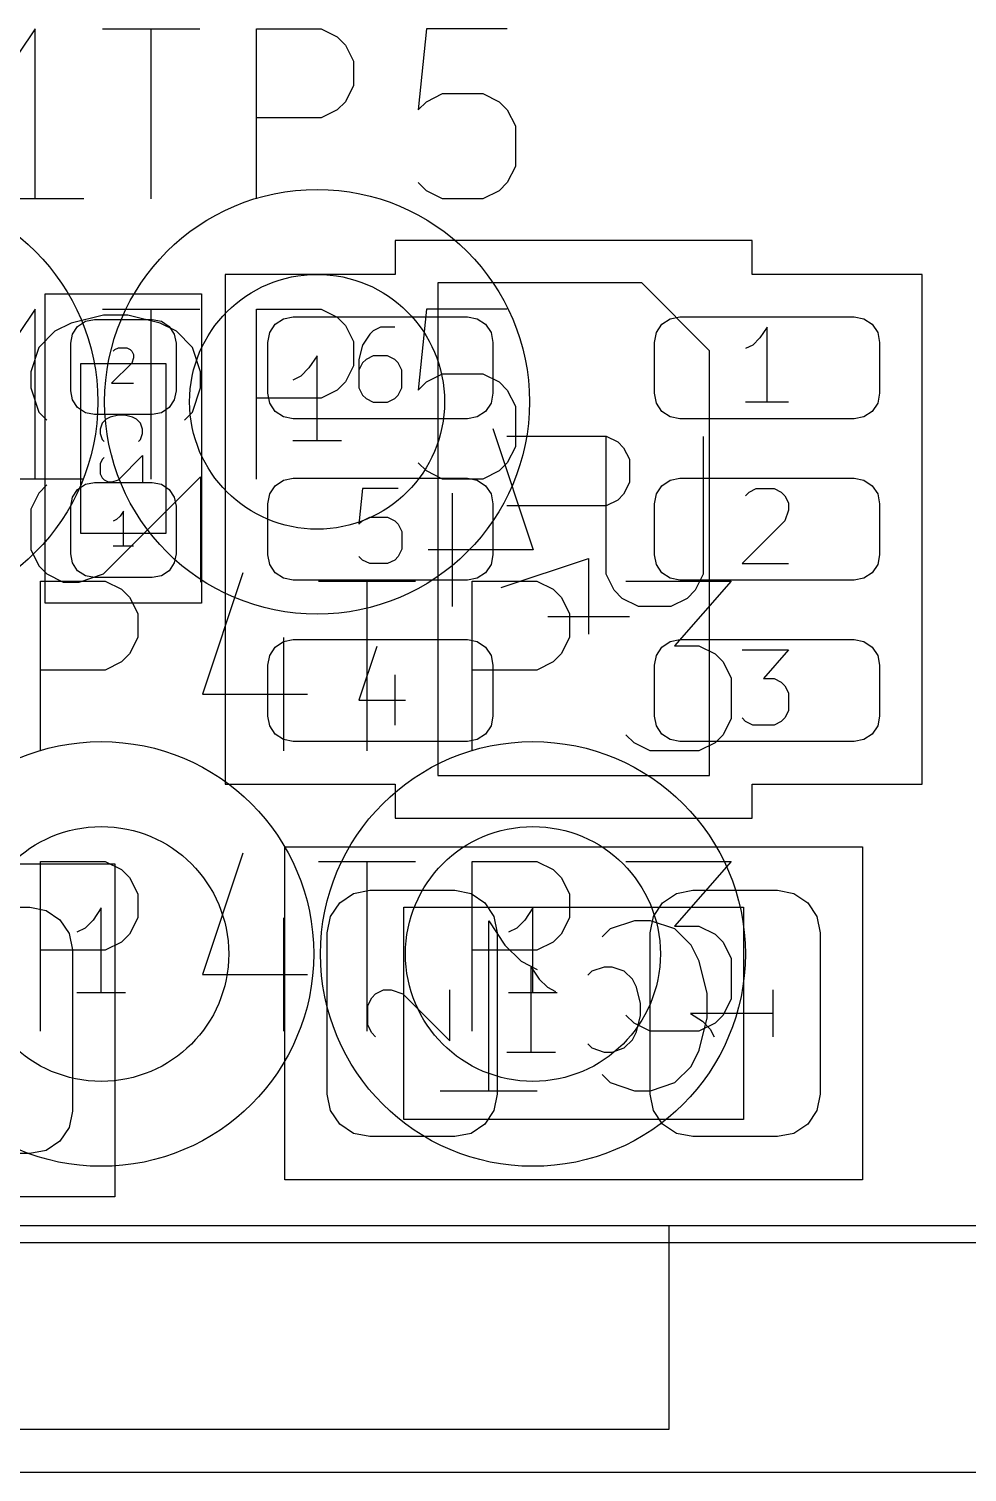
# Model space of a CAD drawing. Header units: millimetres. Extents: x 11.8 to 38.3, y -37 to -11.
# Drawn here: x 21.94 to 27.46, y -37.05 to -28.55 of the extents above; entities that cross this region are included whole.
import ezdxf

# ---------------------------------------------------------------- set-up
doc = ezdxf.new("R2010")
doc.units = ezdxf.units.MM
for name, color, linetype, true_color in [('B.Courtyard', 4, 'CONTINUOUS', 0x26e9ff), ('B.Fab', 155, 'CONTINUOUS', 0x585d84), ('Edge.Cuts', 254, 'CONTINUOUS', 0xd0d2cd), ('F.Courtyard', 6, 'CONTINUOUS', 0xff26e2), ('F.Fab', 9, 'CONTINUOUS', 0xafafaf)]:
    doc.layers.add(name, color=color, linetype=linetype, true_color=true_color)

msp = doc.modelspace()

# ---------------------------------------------------------------- linework, layer by layer
at = {"layer": 'B.Courtyard', "linetype": 'CONTINUOUS'}
for p, q in [((24.1, -29.8), (24.1, -30)), ((26.2, -29.8), (24.1, -29.8)), ((26.2, -30), (26.2, -29.8)), ((23.1, -30), (23.1, -33)), ((24.1, -30), (23.1, -30)), ((27.2, -30), (26.2, -30)), ((27.2, -33), (27.2, -30)), ((22.04, -30.115), (22.96, -30.115)), ((22.04, -31.935), (22.04, -30.115)), ((22.96, -30.115), (22.96, -31.935)), ((22.96, -31.935), (22.04, -31.935)), ((23.1, -33), (24.1, -33)), ((24.1, -33), (24.1, -33.2)), ((26.2, -33), (27.2, -33)), ((26.2, -33.2), (26.2, -33)), ((24.1, -33.2), (26.2, -33.2)), ((23.45, -33.37), (26.85, -33.37)), ((23.45, -35.33), (23.45, -33.37)), ((26.85, -33.37), (26.85, -35.33)), ((19.05, -33.47), (22.45, -33.47)), ((22.45, -33.47), (22.45, -35.43)), ((26.85, -35.33), (23.45, -35.33)), ((22.45, -35.43), (19.05, -35.43))]:
    msp.add_line(p, q, dxfattribs=at)
at = {"layer": 'B.Fab', "linetype": 'CONTINUOUS'}
for p, q in [((25.55, -30.05), (24.35, -30.05)), ((24.35, -30.05), (24.35, -32.95)), ((25.95, -30.45), (25.55, -30.05)), ((22.38339, -30.239286), (22.192914, -30.286905)), ((22.526247, -30.239286), (22.38339, -30.239286)), ((22.716723, -30.286905), (22.526247, -30.239286)), ((22.192914, -30.286905), (22.097676, -30.334524)), ((22.200657, -30.351424), (22.231005, -30.306005)), ((22.231005, -30.306005), (22.276424, -30.275657)), ((22.276424, -30.275657), (22.33, -30.265)), ((22.33, -30.265), (22.67, -30.265)), ((22.67, -30.265), (22.723576, -30.275657)), ((22.811961, -30.334524), (22.716723, -30.286905)), ((22.723576, -30.275657), (22.768995, -30.306005)), ((22.768995, -30.306005), (22.799343, -30.351424)), ((23.361418, -30.342597), (23.393934, -30.293934)), ((23.393934, -30.293934), (23.442597, -30.261418)), ((23.442597, -30.261418), (23.5, -30.25)), ((23.5, -30.25), (24.525, -30.25)), ((24.0125, -30.310743), (23.970436, -30.331775)), ((24.096627, -30.310743), (24.0125, -30.310743)), ((24.525, -30.25), (24.582403, -30.261418)), ((24.582403, -30.261418), (24.631066, -30.293934)), ((24.631066, -30.293934), (24.663582, -30.342597)), ((25.636418, -30.342597), (25.668934, -30.293934)), ((25.668934, -30.293934), (25.717597, -30.261418)), ((25.717597, -30.261418), (25.775, -30.25)), ((25.775, -30.25), (26.8, -30.25)), ((26.2875, -30.310743), (26.245436, -30.373838)), ((26.2875, -30.752409), (26.2875, -30.310743)), ((26.8, -30.25), (26.857403, -30.261418)), ((26.857403, -30.261418), (26.906066, -30.293934)), ((26.906066, -30.293934), (26.938582, -30.342597)), ((22.097676, -30.334524), (22.002438, -30.429762)), ((22.19, -30.405), (22.200657, -30.351424)), ((22.19, -30.685), (22.19, -30.405)), ((22.799343, -30.351424), (22.81, -30.405)), ((22.81, -30.405), (22.81, -30.685)), ((22.9072, -30.429762), (22.811961, -30.334524)), ((23.35, -30.4), (23.361418, -30.342597)), ((23.35, -30.7), (23.35, -30.4)), ((23.949405, -30.352807), (23.907341, -30.415902)), ((23.970436, -30.331775), (23.949405, -30.352807)), ((24.663582, -30.342597), (24.675, -30.4)), ((24.675, -30.4), (24.675, -30.7)), ((25.625, -30.4), (25.636418, -30.342597)), ((25.625, -30.7), (25.625, -30.4)), ((26.245436, -30.373838), (26.203373, -30.415902)), ((26.938582, -30.342597), (26.95, -30.4)), ((26.95, -30.4), (26.95, -30.7)), ((22.002438, -30.429762), (21.954819, -30.572619)), ((22.440952, -30.452728), (22.450794, -30.442887)), ((22.450794, -30.442887), (22.470476, -30.433046)), ((22.470476, -30.433046), (22.519682, -30.433046)), ((22.519682, -30.433046), (22.539365, -30.442887)), ((22.539365, -30.442887), (22.549206, -30.452728)), ((22.549206, -30.452728), (22.559047, -30.472411)), ((22.559047, -30.492093), (22.549206, -30.521617)), ((22.559047, -30.472411), (22.559047, -30.492093)), ((22.954819, -30.572619), (22.9072, -30.429762)), ((23.907341, -30.415902), (23.886309, -30.500029)), ((23.970436, -30.478997), (23.928373, -30.500029)), ((24.054563, -30.478997), (23.970436, -30.478997)), ((24.096627, -30.500029), (24.054563, -30.478997)), ((25.95, -32.95), (25.95, -30.45)), ((26.203373, -30.415902), (26.161309, -30.436934)), ((21.954819, -30.572619), (21.954819, -30.667857)), ((22.25, -30.525), (22.75, -30.525)), ((22.25, -31.525), (22.25, -30.525)), ((22.549206, -30.521617), (22.431111, -30.639712)), ((22.75, -30.525), (22.75, -31.525)), ((22.954819, -30.667857), (22.954819, -30.572619)), ((23.886309, -30.500029), (23.886309, -30.668282)), ((23.907341, -30.52106), (23.886309, -30.563124)), ((23.928373, -30.500029), (23.907341, -30.52106)), ((24.117658, -30.52106), (24.096627, -30.500029)), ((24.13869, -30.563124), (24.117658, -30.52106)), ((24.13869, -30.668282), (24.13869, -30.563124)), ((22.431111, -30.639712), (22.559047, -30.639712)), ((21.954819, -30.667857), (22.002438, -30.810714)), ((22.200657, -30.738576), (22.19, -30.685)), ((22.231005, -30.783995), (22.200657, -30.738576)), ((22.799343, -30.738576), (22.768995, -30.783995)), ((22.81, -30.685), (22.799343, -30.738576)), ((22.9072, -30.810714), (22.954819, -30.667857)), ((23.361418, -30.757403), (23.35, -30.7)), ((23.886309, -30.668282), (23.907341, -30.710346)), ((23.907341, -30.710346), (23.928373, -30.731378)), ((23.928373, -30.731378), (23.970436, -30.752409)), ((23.970436, -30.752409), (24.054563, -30.752409)), ((24.054563, -30.752409), (24.096627, -30.731378)), ((24.096627, -30.731378), (24.117658, -30.710346)), ((24.117658, -30.710346), (24.13869, -30.668282)), ((24.675, -30.7), (24.663582, -30.757403)), ((25.636418, -30.757403), (25.625, -30.7)), ((26.41369, -30.752409), (26.161309, -30.752409)), ((26.95, -30.7), (26.938582, -30.757403)), ((22.002438, -30.810714), (22.050057, -30.858333)), ((22.276424, -30.814343), (22.231005, -30.783995)), ((22.33, -30.825), (22.276424, -30.814343)), ((22.67, -30.825), (22.33, -30.825)), ((22.470717, -30.828572), (22.423098, -30.840476)), ((22.506431, -30.828572), (22.470717, -30.828572)), ((22.55405, -30.840476), (22.506431, -30.828572)), ((22.723576, -30.814343), (22.67, -30.825)), ((22.768995, -30.783995), (22.723576, -30.814343)), ((22.85958, -30.858333), (22.9072, -30.810714)), ((23.393934, -30.806066), (23.361418, -30.757403)), ((23.442597, -30.838582), (23.393934, -30.806066)), ((24.631066, -30.806066), (24.582403, -30.838582)), ((24.663582, -30.757403), (24.631066, -30.806066)), ((25.668934, -30.806066), (25.636418, -30.757403)), ((25.717597, -30.838582), (25.668934, -30.806066)), ((26.906066, -30.806066), (26.857403, -30.838582)), ((26.938582, -30.757403), (26.906066, -30.806066)), ((22.375479, -30.876191), (22.363574, -30.911905)), ((22.363574, -30.911905), (22.363574, -30.935714)), ((22.399289, -30.852381), (22.375479, -30.876191)), ((22.423098, -30.840476), (22.399289, -30.852381)), ((22.57786, -30.852381), (22.55405, -30.840476)), ((22.60167, -30.876191), (22.57786, -30.852381)), ((22.613574, -30.911905), (22.60167, -30.876191)), ((22.613574, -30.935714), (22.613574, -30.911905)), ((23.5, -30.85), (23.442597, -30.838582)), ((24.525, -30.85), (23.5, -30.85)), ((24.582403, -30.838582), (24.525, -30.85)), ((24.673809, -30.9072), (24.911904, -31.621485)), ((25.775, -30.85), (25.717597, -30.838582)), ((26.8, -30.85), (25.775, -30.85)), ((26.857403, -30.838582), (26.8, -30.85)), ((22.363574, -30.935714), (22.375479, -30.971429)), ((22.375479, -30.971429), (22.387384, -30.983333)), ((22.589765, -30.983333), (22.60167, -30.971429)), ((22.60167, -30.971429), (22.613574, -30.935714)), ((24.757365, -30.951428), (25.340222, -30.951428)), ((25.340222, -30.951428), (25.408794, -30.985714)), ((25.340476, -31.764342), (25.340476, -30.954819)), ((25.408794, -30.985714), (25.44308, -31.02)), ((25.911904, -30.954819), (25.911904, -31.764342)), ((22.375479, -31.090476), (22.363574, -31.114286)), ((22.387384, -31.078572), (22.375479, -31.090476)), ((22.470717, -31.209524), (22.613574, -31.066667)), ((22.613574, -31.066667), (22.613574, -31.221429)), ((25.44308, -31.02), (25.477365, -31.088571)), ((25.477365, -31.088571), (25.477365, -31.225714)), ((22.363574, -31.114286), (22.363574, -31.17381)), ((22.363574, -31.17381), (22.375479, -31.197619)), ((22.050057, -31.239286), (22.002438, -31.286905)), ((22.231005, -31.266005), (22.276424, -31.235657)), ((22.276424, -31.235657), (22.33, -31.225)), ((22.33, -31.225), (22.67, -31.225)), ((22.375479, -31.197619), (22.387384, -31.209524)), ((22.38339, -31.763095), (22.954819, -31.191667)), ((22.387384, -31.209524), (22.411193, -31.221429)), ((22.411193, -31.221429), (22.435003, -31.221429)), ((22.435003, -31.221429), (22.470717, -31.209524)), ((22.67, -31.225), (22.723576, -31.235657)), ((22.723576, -31.235657), (22.768995, -31.266005)), ((22.954819, -31.191667), (22.954819, -31.810714)), ((23.361418, -31.292597), (23.393934, -31.243934)), ((23.393934, -31.243934), (23.442597, -31.211418)), ((23.442597, -31.211418), (23.5, -31.2)), ((23.5, -31.2), (24.525, -31.2)), ((23.907341, -31.260743), (23.886309, -31.47106)), ((24.117658, -31.260743), (23.907341, -31.260743)), ((24.525, -31.2), (24.582403, -31.211418)), ((24.582403, -31.211418), (24.631066, -31.243934)), ((24.631066, -31.243934), (24.663582, -31.292597)), ((25.477365, -31.225714), (25.44308, -31.294285)), ((25.636418, -31.292597), (25.668934, -31.243934)), ((25.668934, -31.243934), (25.717597, -31.211418)), ((25.717597, -31.211418), (25.775, -31.2)), ((25.775, -31.2), (26.8, -31.2)), ((26.182341, -31.281775), (26.224405, -31.260743)), ((26.224405, -31.260743), (26.329563, -31.260743)), ((26.329563, -31.260743), (26.371627, -31.281775)), ((26.8, -31.2), (26.857403, -31.211418)), ((26.857403, -31.211418), (26.906066, -31.243934)), ((26.906066, -31.243934), (26.938582, -31.292597)), ((22.002438, -31.286905), (21.954819, -31.382143)), ((22.19, -31.365), (22.200657, -31.311424)), ((22.200657, -31.311424), (22.231005, -31.266005)), ((22.768995, -31.266005), (22.799343, -31.311424)), ((22.799343, -31.311424), (22.81, -31.365)), ((23.35, -31.35), (23.361418, -31.292597)), ((24.435714, -31.288152), (24.435714, -31.954819)), ((24.663582, -31.292597), (24.675, -31.35)), ((25.408794, -31.328571), (25.340222, -31.362857)), ((25.44308, -31.294285), (25.408794, -31.328571)), ((25.625, -31.35), (25.636418, -31.292597)), ((26.161309, -31.302807), (26.182341, -31.281775)), ((26.371627, -31.281775), (26.392658, -31.302807)), ((26.392658, -31.302807), (26.41369, -31.34487)), ((26.41369, -31.34487), (26.41369, -31.386934)), ((26.938582, -31.292597), (26.95, -31.35)), ((21.954819, -31.382143), (21.954819, -31.620238)), ((22.19, -31.645), (22.19, -31.365)), ((22.480317, -31.422569), (22.460635, -31.442252)), ((22.5, -31.393046), (22.480317, -31.422569)), ((22.5, -31.599712), (22.5, -31.393046)), ((22.81, -31.365), (22.81, -31.645)), ((23.35, -31.65), (23.35, -31.35)), ((23.907341, -31.450029), (23.949405, -31.428997)), ((23.949405, -31.428997), (24.054563, -31.428997)), ((24.054563, -31.428997), (24.096627, -31.450029)), ((24.675, -31.35), (24.675, -31.65)), ((25.340222, -31.362857), (24.757365, -31.362857)), ((25.625, -31.65), (25.625, -31.35)), ((26.41369, -31.386934), (26.392658, -31.450029)), ((26.95, -31.35), (26.95, -31.65)), ((22.460635, -31.442252), (22.440952, -31.452093)), ((23.886309, -31.47106), (23.907341, -31.450029)), ((24.096627, -31.450029), (24.117658, -31.47106)), ((24.117658, -31.47106), (24.13869, -31.513124)), ((24.13869, -31.513124), (24.13869, -31.618282)), ((26.392658, -31.450029), (26.140278, -31.702409)), ((22.75, -31.525), (22.25, -31.525)), ((22.559047, -31.599712), (22.440952, -31.599712)), ((21.954819, -31.620238), (22.002438, -31.715476)), ((22.200657, -31.698576), (22.19, -31.645)), ((22.81, -31.645), (22.799343, -31.698576)), ((23.361418, -31.707403), (23.35, -31.65)), ((23.907341, -31.681378), (23.886309, -31.660346)), ((23.949405, -31.702409), (23.907341, -31.681378)), ((24.096627, -31.681378), (24.054563, -31.702409)), ((24.117658, -31.660346), (24.096627, -31.681378)), ((24.13869, -31.618282), (24.117658, -31.660346)), ((24.911904, -31.621485), (24.292857, -31.621485)), ((24.675, -31.65), (24.663582, -31.707403)), ((24.72308, -31.842857), (25.237365, -31.671428)), ((25.237365, -31.671428), (25.237365, -32.117143)), ((25.636418, -31.707403), (25.625, -31.65)), ((26.95, -31.65), (26.938582, -31.707403)), ((22.002438, -31.715476), (22.050057, -31.763095)), ((22.050057, -31.763095), (22.145295, -31.810714)), ((22.231005, -31.743995), (22.200657, -31.698576)), ((22.276424, -31.774343), (22.231005, -31.743995)), ((22.240533, -31.810714), (22.38339, -31.763095)), ((22.768995, -31.743995), (22.723576, -31.774343)), ((22.799343, -31.698576), (22.768995, -31.743995)), ((23.393934, -31.756066), (23.361418, -31.707403)), ((23.442597, -31.788582), (23.393934, -31.756066)), ((24.054563, -31.702409), (23.949405, -31.702409)), ((24.631066, -31.756066), (24.582403, -31.788582)), ((24.663582, -31.707403), (24.631066, -31.756066)), ((25.388095, -31.85958), (25.340476, -31.764342)), ((25.668934, -31.756066), (25.636418, -31.707403)), ((25.717597, -31.788582), (25.668934, -31.756066)), ((25.911904, -31.764342), (25.864285, -31.85958)), ((26.140278, -31.702409), (26.41369, -31.702409)), ((26.906066, -31.756066), (26.857403, -31.788582)), ((26.938582, -31.707403), (26.906066, -31.756066)), ((22.145295, -31.810714), (22.240533, -31.810714)), ((22.33, -31.785), (22.276424, -31.774343)), ((22.67, -31.785), (22.33, -31.785)), ((22.723576, -31.774343), (22.67, -31.785)), ((23.5, -31.8), (23.442597, -31.788582)), ((24.525, -31.8), (23.5, -31.8)), ((24.582403, -31.788582), (24.525, -31.8)), ((25.775, -31.8), (25.717597, -31.788582)), ((26.8, -31.8), (25.775, -31.8)), ((26.857403, -31.788582), (26.8, -31.8)), ((25.435714, -31.9072), (25.388095, -31.85958)), ((25.530952, -31.954819), (25.435714, -31.9072)), ((25.816666, -31.9072), (25.721428, -31.954819)), ((25.864285, -31.85958), (25.816666, -31.9072)), ((24.997365, -32.014286), (25.477365, -32.014286)), ((25.721428, -31.954819), (25.530952, -31.954819)), ((23.361418, -32.242597), (23.393934, -32.193934)), ((23.393934, -32.193934), (23.442597, -32.161418)), ((23.442597, -32.161418), (23.5, -32.15)), ((23.5, -32.15), (24.525, -32.15)), ((23.991468, -32.189712), (23.886309, -32.505187)), ((24.525, -32.15), (24.582403, -32.161418)), ((24.582403, -32.161418), (24.631066, -32.193934)), ((24.631066, -32.193934), (24.663582, -32.242597)), ((25.636418, -32.242597), (25.668934, -32.193934)), ((25.668934, -32.193934), (25.717597, -32.161418)), ((25.717597, -32.161418), (25.775, -32.15)), ((25.775, -32.15), (26.8, -32.15)), ((26.8, -32.15), (26.857403, -32.161418)), ((26.857403, -32.161418), (26.906066, -32.193934)), ((26.906066, -32.193934), (26.938582, -32.242597)), ((23.35, -32.3), (23.361418, -32.242597)), ((24.663582, -32.242597), (24.675, -32.3)), ((25.625, -32.3), (25.636418, -32.242597)), ((26.140278, -32.210743), (26.41369, -32.210743)), ((26.41369, -32.210743), (26.266468, -32.378997)), ((26.938582, -32.242597), (26.95, -32.3)), ((23.35, -32.6), (23.35, -32.3)), ((24.096627, -32.357965), (24.096627, -32.652409)), ((24.675, -32.3), (24.675, -32.6)), ((25.625, -32.6), (25.625, -32.3)), ((26.95, -32.3), (26.95, -32.6)), ((26.266468, -32.378997), (26.329563, -32.378997)), ((26.329563, -32.378997), (26.371627, -32.400029)), ((26.371627, -32.400029), (26.392658, -32.42106)), ((26.392658, -32.42106), (26.41369, -32.463124)), ((23.886309, -32.505187), (24.159722, -32.505187)), ((26.41369, -32.463124), (26.41369, -32.568282)), ((23.361418, -32.657403), (23.35, -32.6)), ((24.675, -32.6), (24.663582, -32.657403)), ((25.636418, -32.657403), (25.625, -32.6)), ((26.161309, -32.631378), (26.140278, -32.610346)), ((26.392658, -32.610346), (26.371627, -32.631378)), ((26.41369, -32.568282), (26.392658, -32.610346)), ((26.95, -32.6), (26.938582, -32.657403)), ((23.393934, -32.706066), (23.361418, -32.657403)), ((23.442597, -32.738582), (23.393934, -32.706066)), ((24.631066, -32.706066), (24.582403, -32.738582)), ((24.663582, -32.657403), (24.631066, -32.706066)), ((25.668934, -32.706066), (25.636418, -32.657403)), ((25.717597, -32.738582), (25.668934, -32.706066)), ((26.203373, -32.652409), (26.161309, -32.631378)), ((26.329563, -32.652409), (26.203373, -32.652409)), ((26.371627, -32.631378), (26.329563, -32.652409)), ((26.906066, -32.706066), (26.857403, -32.738582)), ((26.938582, -32.657403), (26.906066, -32.706066)), ((23.5, -32.75), (23.442597, -32.738582)), ((24.525, -32.75), (23.5, -32.75)), ((24.582403, -32.738582), (24.525, -32.75)), ((25.775, -32.75), (25.717597, -32.738582)), ((26.8, -32.75), (25.775, -32.75)), ((26.857403, -32.738582), (26.8, -32.75)), ((24.35, -32.95), (25.95, -32.95)), ((23.854329, -33.64403), (23.95, -33.625)), ((23.95, -33.625), (24.45, -33.625)), ((24.45, -33.625), (24.545671, -33.64403)), ((25.754329, -33.64403), (25.85, -33.625)), ((25.85, -33.625), (26.35, -33.625)), ((26.35, -33.625), (26.445671, -33.64403)), ((21.45, -33.725), (21.95, -33.725)), ((21.95, -33.725), (22.045671, -33.74403)), ((23.71903, -33.779329), (23.773223, -33.698223)), ((23.773223, -33.698223), (23.854329, -33.64403)), ((24.15, -33.725), (26.15, -33.725)), ((24.15, -34.975), (24.15, -33.725)), ((24.545671, -33.64403), (24.626777, -33.698223)), ((24.626777, -33.698223), (24.68097, -33.779329)), ((25.61903, -33.779329), (25.673223, -33.698223)), ((25.673223, -33.698223), (25.754329, -33.64403)), ((26.15, -33.725), (26.15, -34.975)), ((26.445671, -33.64403), (26.526777, -33.698223)), ((26.526777, -33.698223), (26.58097, -33.779329)), ((22.045671, -33.74403), (22.126777, -33.798223)), ((22.126777, -33.798223), (22.18097, -33.879329)), ((23.7, -33.875), (23.71903, -33.779329)), ((24.649999, -34.804819), (24.649999, -33.804819)), ((24.649999, -33.804819), (24.745237, -33.947676)), ((24.68097, -33.779329), (24.7, -33.875)), ((25.507142, -33.804819), (25.364285, -33.852438)), ((25.60238, -33.804819), (25.507142, -33.804819)), ((25.6, -33.875), (25.61903, -33.779329)), ((25.745237, -33.852438), (25.60238, -33.804819)), ((26.58097, -33.779329), (26.6, -33.875)), ((22.18097, -33.879329), (22.2, -33.975)), ((23.7, -34.825), (23.7, -33.875)), ((24.7, -33.875), (24.7, -34.825)), ((25.364285, -33.852438), (25.316666, -33.900057)), ((25.6, -34.825), (25.6, -33.875)), ((25.840475, -33.947676), (25.745237, -33.852438)), ((26.6, -33.875), (26.6, -34.825)), ((22.2, -33.975), (22.2, -34.925)), ((24.745237, -33.947676), (24.840475, -34.042914)), ((25.888094, -34.042914), (25.840475, -33.947676)), ((24.840475, -34.042914), (24.935713, -34.090533)), ((25.935713, -34.23339), (25.888094, -34.042914)), ((24.899999, -34.577149), (24.899999, -34.077149)), ((24.899999, -34.077149), (24.947618, -34.148578)), ((24.947618, -34.148578), (24.995237, -34.196197)), ((25.257142, -34.100959), (25.233333, -34.124768)), ((25.328571, -34.077149), (25.257142, -34.100959)), ((25.37619, -34.077149), (25.328571, -34.077149)), ((25.447618, -34.100959), (25.37619, -34.077149)), ((25.495237, -34.148578), (25.447618, -34.100959)), ((25.519047, -34.196197), (25.495237, -34.148578)), ((23.961187, -34.257936), (23.984203, -34.23492)), ((23.984203, -34.23492), (24.030235, -34.211904)), ((24.030235, -34.211904), (24.076267, -34.211904)), ((24.076267, -34.211904), (24.145314, -34.23492)), ((24.145314, -34.23492), (24.421504, -34.51111)), ((24.421504, -34.51111), (24.421504, -34.211904)), ((24.995237, -34.196197), (25.042856, -34.220006)), ((25.542856, -34.291435), (25.519047, -34.196197)), ((25.935713, -34.376247), (25.935713, -34.23339)), ((26.321504, -34.211904), (26.321504, -34.488094)), ((23.938171, -34.303967), (23.961187, -34.257936)), ((23.938171, -34.419047), (23.938171, -34.303967)), ((25.542856, -34.362863), (25.542856, -34.291435)), ((25.519047, -34.458101), (25.542856, -34.362863)), ((26.321504, -34.349999), (25.838171, -34.349999)), ((25.838171, -34.349999), (25.907219, -34.396031)), ((25.888094, -34.566723), (25.935713, -34.376247)), ((25.907219, -34.396031), (25.953251, -34.442062)), ((23.961187, -34.465078), (23.938171, -34.419047)), ((23.984203, -34.488094), (23.961187, -34.465078)), ((25.495237, -34.50572), (25.519047, -34.458101)), ((25.953251, -34.442062), (25.976267, -34.488094)), ((25.233333, -34.52953), (25.257142, -34.55334)), ((25.257142, -34.55334), (25.328571, -34.577149)), ((25.37619, -34.577149), (25.447618, -34.55334)), ((25.447618, -34.55334), (25.495237, -34.50572)), ((25.840475, -34.661961), (25.888094, -34.566723)), ((24.757142, -34.577149), (25.042856, -34.577149)), ((25.328571, -34.577149), (25.37619, -34.577149)), ((25.316666, -34.70958), (25.364285, -34.7572)), ((25.745237, -34.7572), (25.840475, -34.661961)), ((23.71903, -34.920671), (23.7, -34.825)), ((24.364285, -34.804819), (24.935713, -34.804819)), ((24.7, -34.825), (24.68097, -34.920671)), ((25.364285, -34.7572), (25.507142, -34.804819)), ((25.507142, -34.804819), (25.60238, -34.804819)), ((25.61903, -34.920671), (25.6, -34.825)), ((25.60238, -34.804819), (25.745237, -34.7572)), ((26.6, -34.825), (26.58097, -34.920671)), ((22.2, -34.925), (22.18097, -35.020671)), ((23.773223, -35.001777), (23.71903, -34.920671)), ((26.15, -34.975), (24.15, -34.975)), ((24.68097, -34.920671), (24.626777, -35.001777)), ((25.673223, -35.001777), (25.61903, -34.920671)), ((26.58097, -34.920671), (26.526777, -35.001777)), ((22.18097, -35.020671), (22.126777, -35.101777)), ((23.854329, -35.05597), (23.773223, -35.001777)), ((23.95, -35.075), (23.854329, -35.05597)), ((24.45, -35.075), (23.95, -35.075)), ((24.545671, -35.05597), (24.45, -35.075)), ((24.626777, -35.001777), (24.545671, -35.05597)), ((25.754329, -35.05597), (25.673223, -35.001777)), ((25.85, -35.075), (25.754329, -35.05597)), ((26.35, -35.075), (25.85, -35.075)), ((26.445671, -35.05597), (26.35, -35.075)), ((26.526777, -35.001777), (26.445671, -35.05597)), ((22.045671, -35.15597), (21.95, -35.175)), ((22.126777, -35.101777), (22.045671, -35.15597)), ((21.95, -35.175), (21.45, -35.175))]:
    msp.add_line(p, q, dxfattribs=at)
at = {"layer": 'Edge.Cuts', "linetype": 'CONTINUOUS'}
msp.add_line((36, -35.7), (13, -35.7), dxfattribs=at)
at = {"layer": 'F.Courtyard', "linetype": 'CONTINUOUS'}
msp.add_line((11.85, -37.05), (30.35, -37.05), dxfattribs=at)
at = {"layer": 'F.Courtyard'}
for centre in [(21.1, -30.75), (23.64, -30.75), (22.369999, -34), (24.91, -34)]:
    msp.add_circle(centre, 1.25, dxfattribs=at)
at = {"layer": 'F.Fab', "linetype": 'CONTINUOUS'}
for p, q in [((21.980952, -28.554819), (21.885714, -28.697676)), ((21.980952, -29.554819), (21.980952, -28.554819)), ((22.378095, -28.554819), (22.949523, -28.554819)), ((22.663809, -29.554819), (22.663809, -28.554819)), ((23.282857, -29.554819), (23.282857, -28.554819)), ((23.282857, -28.554819), (23.663809, -28.554819)), ((23.663809, -28.554819), (23.759047, -28.602438)), ((23.759047, -28.602438), (23.806666, -28.650057)), ((24.282857, -28.554819), (24.235238, -29.031009)), ((24.759047, -28.554819), (24.282857, -28.554819)), ((23.806666, -28.650057), (23.854285, -28.745295)), ((23.854285, -28.745295), (23.854285, -28.888152)), ((23.854285, -28.888152), (23.806666, -28.98339)), ((24.282857, -28.98339), (24.378095, -28.935771)), ((24.378095, -28.935771), (24.61619, -28.935771)), ((24.61619, -28.935771), (24.711428, -28.98339)), ((23.759047, -29.031009), (23.663809, -29.078628)), ((23.806666, -28.98339), (23.759047, -29.031009)), ((24.235238, -29.031009), (24.282857, -28.98339)), ((24.711428, -28.98339), (24.759047, -29.031009)), ((24.759047, -29.031009), (24.806666, -29.126247)), ((23.663809, -29.078628), (23.282857, -29.078628)), ((24.806666, -29.126247), (24.806666, -29.364342)), ((24.806666, -29.364342), (24.759047, -29.45958)), ((24.282857, -29.5072), (24.235238, -29.45958)), ((24.759047, -29.45958), (24.711428, -29.5072)), ((22.266666, -29.554819), (21.695238, -29.554819)), ((24.378095, -29.554819), (24.282857, -29.5072)), ((24.61619, -29.554819), (24.378095, -29.554819)), ((24.711428, -29.5072), (24.61619, -29.554819)), ((21.980952, -30.204819), (21.885714, -30.347676)), ((21.980952, -31.204819), (21.980952, -30.204819)), ((22.378095, -30.204819), (22.949523, -30.204819)), ((22.663809, -31.204819), (22.663809, -30.204819)), ((23.282857, -31.204819), (23.282857, -30.204819)), ((23.282857, -30.204819), (23.663809, -30.204819)), ((23.663809, -30.204819), (23.759047, -30.252438)), ((24.282857, -30.204819), (24.235238, -30.681009)), ((24.759047, -30.204819), (24.282857, -30.204819)), ((23.759047, -30.252438), (23.806666, -30.300057)), ((23.806666, -30.300057), (23.854285, -30.395295)), ((23.854285, -30.395295), (23.854285, -30.538152)), ((23.64, -30.479142), (23.592381, -30.550571)), ((23.64, -30.979142), (23.64, -30.479142)), ((23.592381, -30.550571), (23.544762, -30.59819)), ((23.854285, -30.538152), (23.806666, -30.63339)), ((23.544762, -30.59819), (23.497143, -30.621999)), ((23.806666, -30.63339), (23.759047, -30.681009)), ((24.235238, -30.681009), (24.282857, -30.63339)), ((24.282857, -30.63339), (24.378095, -30.585771)), ((24.378095, -30.585771), (24.61619, -30.585771)), ((24.61619, -30.585771), (24.711428, -30.63339)), ((24.711428, -30.63339), (24.759047, -30.681009)), ((23.663809, -30.728628), (23.282857, -30.728628)), ((23.759047, -30.681009), (23.663809, -30.728628)), ((24.759047, -30.681009), (24.806666, -30.776247)), ((24.806666, -30.776247), (24.806666, -31.014342)), ((23.782857, -30.979142), (23.497143, -30.979142)), ((24.806666, -31.014342), (24.759047, -31.10958)), ((24.282857, -31.1572), (24.235238, -31.10958)), ((24.378095, -31.204819), (24.282857, -31.1572)), ((24.711428, -31.1572), (24.61619, -31.204819)), ((24.759047, -31.10958), (24.711428, -31.1572)), ((22.266666, -31.204819), (21.695238, -31.204819)), ((24.61619, -31.204819), (24.378095, -31.204819)), ((23.203332, -31.7572), (22.965237, -32.471485)), ((22.012856, -32.804819), (22.012856, -31.804819)), ((22.012856, -31.804819), (22.393808, -31.804819)), ((22.393808, -31.804819), (22.489046, -31.852438)), ((22.489046, -31.852438), (22.536665, -31.900057)), ((23.648095, -31.804819), (24.219523, -31.804819)), ((23.933809, -32.804819), (23.933809, -31.804819)), ((24.552857, -32.804819), (24.552857, -31.804819)), ((24.552857, -31.804819), (24.933809, -31.804819)), ((24.933809, -31.804819), (25.029047, -31.852438)), ((25.029047, -31.852438), (25.076666, -31.900057)), ((25.457619, -31.804819), (26.076666, -31.804819)), ((26.076666, -31.804819), (25.743333, -32.185771)), ((22.536665, -31.900057), (22.584284, -31.995295)), ((25.076666, -31.900057), (25.124285, -31.995295)), ((22.584284, -31.995295), (22.584284, -32.138152)), ((25.124285, -31.995295), (25.124285, -32.138152)), ((22.584284, -32.138152), (22.536665, -32.23339)), ((23.441427, -32.138152), (23.441427, -32.804819)), ((25.124285, -32.138152), (25.076666, -32.23339)), ((25.743333, -32.185771), (25.88619, -32.185771)), ((25.88619, -32.185771), (25.981428, -32.23339)), ((22.489046, -32.281009), (22.393808, -32.328628)), ((22.536665, -32.23339), (22.489046, -32.281009)), ((25.029047, -32.281009), (24.933809, -32.328628)), ((25.076666, -32.23339), (25.029047, -32.281009)), ((25.981428, -32.23339), (26.029047, -32.281009)), ((26.029047, -32.281009), (26.076666, -32.376247)), ((22.393808, -32.328628), (22.012856, -32.328628)), ((24.933809, -32.328628), (24.552857, -32.328628)), ((26.076666, -32.376247), (26.076666, -32.614342)), ((22.965237, -32.471485), (23.584284, -32.471485)), ((26.076666, -32.614342), (26.029047, -32.70958)), ((25.505238, -32.7572), (25.457619, -32.70958)), ((25.600476, -32.804819), (25.505238, -32.7572)), ((25.981428, -32.7572), (25.88619, -32.804819)), ((26.029047, -32.70958), (25.981428, -32.7572)), ((25.88619, -32.804819), (25.600476, -32.804819)), ((22.012856, -34.454819), (22.012856, -33.454819)), ((22.012856, -33.454819), (22.393808, -33.454819)), ((22.393808, -33.454819), (22.489046, -33.502438)), ((23.203332, -33.4072), (22.965237, -34.121485)), ((23.648095, -33.454819), (24.219523, -33.454819)), ((23.933809, -34.454819), (23.933809, -33.454819)), ((24.552857, -34.454819), (24.552857, -33.454819)), ((24.552857, -33.454819), (24.933809, -33.454819)), ((24.933809, -33.454819), (25.029047, -33.502438)), ((25.457619, -33.454819), (26.076666, -33.454819)), ((26.076666, -33.454819), (25.743333, -33.835771)), ((22.489046, -33.502438), (22.536665, -33.550057)), ((22.536665, -33.550057), (22.584284, -33.645295)), ((25.029047, -33.502438), (25.076666, -33.550057)), ((25.076666, -33.550057), (25.124285, -33.645295)), ((22.584284, -33.645295), (22.584284, -33.788152)), ((25.124285, -33.645295), (25.124285, -33.788152)), ((22.32238, -33.800571), (22.274761, -33.84819)), ((22.369999, -33.729142), (22.32238, -33.800571)), ((22.369999, -34.229142), (22.369999, -33.729142)), ((22.584284, -33.788152), (22.536665, -33.88339)), ((23.441427, -33.788152), (23.441427, -34.454819)), ((24.862381, -33.800571), (24.814762, -33.84819)), ((24.91, -33.729142), (24.862381, -33.800571)), ((24.91, -34.229142), (24.91, -33.729142)), ((25.124285, -33.788152), (25.076666, -33.88339)), ((22.274761, -33.84819), (22.227142, -33.871999)), ((22.536665, -33.88339), (22.489046, -33.931009)), ((24.814762, -33.84819), (24.767143, -33.871999)), ((25.076666, -33.88339), (25.029047, -33.931009)), ((25.743333, -33.835771), (25.88619, -33.835771)), ((25.88619, -33.835771), (25.981428, -33.88339)), ((25.981428, -33.88339), (26.029047, -33.931009)), ((22.393808, -33.978628), (22.012856, -33.978628)), ((22.489046, -33.931009), (22.393808, -33.978628)), ((24.933809, -33.978628), (24.552857, -33.978628)), ((25.029047, -33.931009), (24.933809, -33.978628)), ((26.029047, -33.931009), (26.076666, -34.026247)), ((26.076666, -34.026247), (26.076666, -34.264342)), ((22.965237, -34.121485), (23.584284, -34.121485)), ((22.512856, -34.229142), (22.227142, -34.229142)), ((25.052857, -34.229142), (24.767143, -34.229142)), ((26.076666, -34.264342), (26.029047, -34.35958)), ((25.505238, -34.4072), (25.457619, -34.35958)), ((26.029047, -34.35958), (25.981428, -34.4072)), ((25.600476, -34.454819), (25.505238, -34.4072)), ((25.88619, -34.454819), (25.600476, -34.454819)), ((25.981428, -34.4072), (25.88619, -34.454819)), ((25.71, -35.6), (16.77, -35.6)), ((25.71, -35.6), (25.71, -36.8)), ((29.1, -35.6), (25.71, -35.6)), ((25.71, -36.8), (16.77, -36.8))]:
    msp.add_line(p, q, dxfattribs=at)
at = {"layer": 'F.Fab'}
for centre in [(23.64, -30.75), (22.369999, -34), (24.91, -34)]:
    msp.add_circle(centre, 0.75, dxfattribs=at)

doc.saveas('drawing.dxf')
